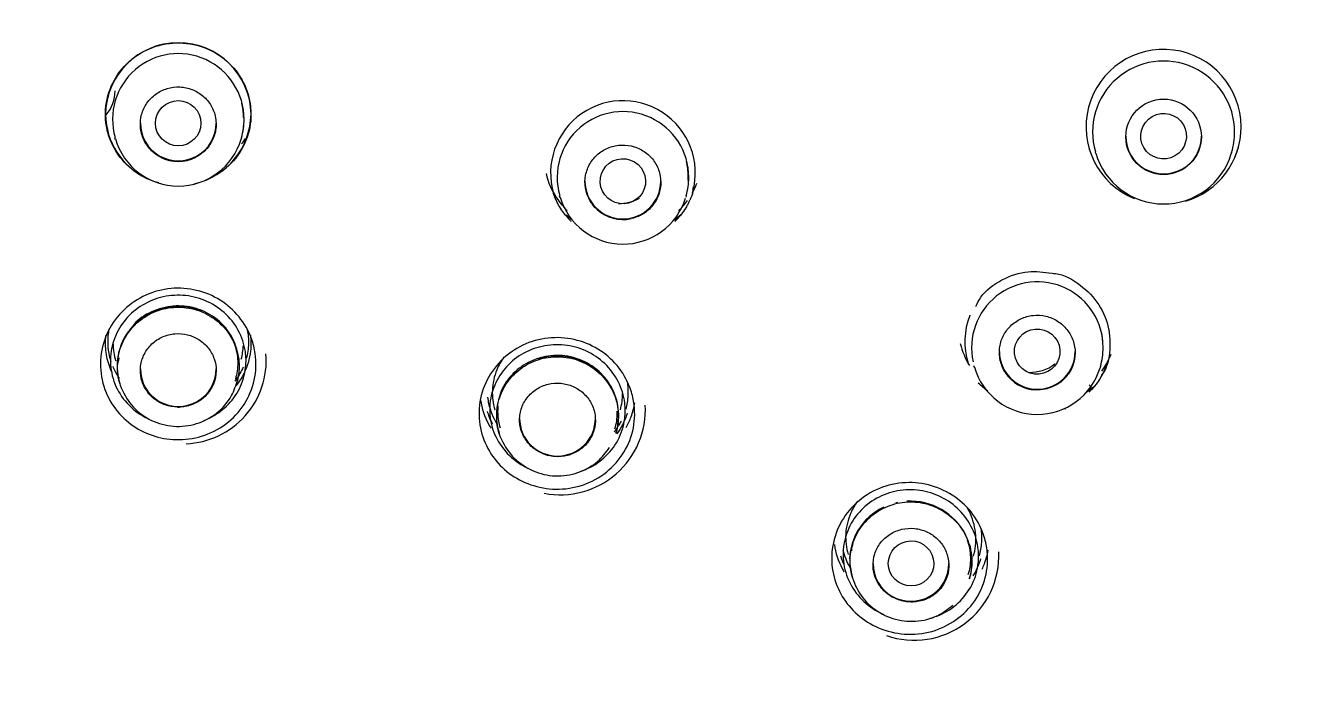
# Model space of a CAD drawing. Header units: millimetres. Extents: x -60 to 7633, y -2614 to 2146.
# Drawn here: x 5506.08 to 5531.48, y 1677.54 to 1690.82 of the extents above; entities that cross this region are included whole.
import ezdxf

# ---------------------------------------------------------------- set-up
doc = ezdxf.new("R2010")
doc.units = ezdxf.units.MM
doc.layers.get('0').update_dxf_attribs({"color": 250})

msp = doc.modelspace()

# ---------------------------------------------------------------- linework, layer by layer
at = {"linetype": 'Continuous'}
for p, q in [((5507.657, 1689.061), (5507.657, 1689.058)), ((5510.538, 1689.065), (5510.538, 1689.069)), ((5507.838, 1688.604), (5507.849, 1688.569)), ((5510.346, 1688.568), (5510.357, 1688.603)), ((5527.244, 1688.317), (5527.252, 1688.291)), ((5529.941, 1688.283), (5529.949, 1688.31)), ((5519.288, 1687.629), (5519.273, 1687.579)), ((5516.639, 1687.455), (5516.65, 1687.42)), ((5519.149, 1687.425), (5519.157, 1687.451)), ((5524.765, 1685.089), (5524.763, 1685.084)), ((5516.045, 1684.156), (5516.003, 1684.126)), ((5524.838, 1684.091), (5524.849, 1684.056)), ((5527.348, 1684.046), (5527.355, 1684.07)), ((5507.935, 1683.758), (5507.941, 1683.735)), ((5510.253, 1683.734), (5510.26, 1683.757)), ((5509.082, 1683.268), (5509.113, 1683.268)), ((5526.652, 1683.235), (5526.656, 1683.237)), ((5515.441, 1682.782), (5515.451, 1682.748)), ((5517.761, 1682.75), (5517.766, 1682.769)), ((5517.789, 1682.857), (5517.789, 1682.871)), ((5516.394, 1682.317), (5516.425, 1682.309)), ((5523.334, 1681.378), (5523.291, 1681.366)), ((5522.434, 1679.918), (5522.444, 1679.882)), ((5524.754, 1679.865), (5524.759, 1679.881)), ((5523.209, 1679.52), (5523.236, 1679.504))]:
    msp.add_line(p, q, dxfattribs=at)
msp.add_circle((5528.598, 1688.619), 0.747, dxfattribs=at)
for centre, radius, start, end in [((5509.098, 1656.352), 60.161, 0.4064, 179.5936), ((5509.098, 1689.042), 1.441, 1.0821, 179.2358), ((5509.099, 1688.967), 1.301, 0, 196.1407), ((5528.598, 1688.816), 1.534, 0, 247.7633), ((5528.598, 1688.713), 1.406, 0, 196.2775), ((5507.112, 1689.533), 0.736, 319.625, 359.9073), ((5509.099, 1688.99), 1.29, 0.6442, 13.3213), ((5517.899, 1687.902), 1.432, 344.7427, 201.3201), ((5517.899, 1687.817), 1.302, 0, 196.1498), ((5509.097, 1689.093), 1.441, 181.3982, 244.0535), ((5509.097, 1689.093), 1.441, 282.7376, 358.8699), ((5509.099, 1688.967), 1.301, 343.7814, 0), ((5509.099, 1688.942), 1.297, 352.0819, 357.5109), ((5528.598, 1688.816), 1.534, 286.4418, 0), ((5528.598, 1688.713), 1.406, 343.3272, 0), ((5509.099, 1688.942), 1.297, 196.3251, 343.606), ((5528.598, 1688.85), 1.545, 196.6004, 201.732), ((5528.598, 1688.85), 1.545, 336.2318, 343.3661), ((5509.098, 1688.895), 0.763, 242.8478, 297.1306), ((5517.899, 1687.84), 1.291, 0, 13.0184), ((5528.598, 1688.689), 1.399, 196.3169, 343.2775), ((5517.899, 1687.84), 1.291, 356.085, 0), ((5517.899, 1687.817), 1.302, 343.7113, 0), ((5517.899, 1687.792), 1.297, 196.3415, 342.6154), ((5517.821, 1688.127), 0.829, 269.2944, 299.0238), ((5517.9, 1687.743), 0.761, 227.918, 282.2741), ((5526.1, 1684.446), 1.302, 0, 192.4493), ((5509.098, 1684.03), 1.231, 123.2086, 134.2232), ((5509.098, 1684.022), 1.238, 67.6403, 122.9838), ((5509.122, 1684.061), 1.19, 22.8559, 56.6057), ((5526.1, 1684.56), 1.436, 158.592, 197.0594), ((5509.059, 1684.071), 1.174, 134.2562, 145.6434), ((5509.041, 1684.08), 1.154, 145.5009, 179.8167), ((5509.144, 1684.076), 1.165, 11.3211, 22.6359), ((5509.19, 1684.19), 1.649, 272.2767, 4.5855), ((5509.139, 1684.079), 1.169, 359.9412, 11.0871), ((5516.598, 1683.044), 1.235, 41.7138, 108.1344), ((5526.1, 1684.446), 1.302, 343.3384, 0), ((5509.018, 1684.082), 1.131, 179.9488, 191.4608), ((5509.218, 1684.078), 1.091, 348.0123, 359.996), ((5526.099, 1684.42), 1.297, 196.0432, 343.2872), ((5525.95, 1684.785), 0.829, 268.6771, 306.921), ((5509.047, 1684.092), 1.162, 191.6202, 196.7114), ((5509.132, 1684.097), 1.178, 343.2302, 347.9923), ((5516.56, 1683.097), 1.17, 130.2773, 164.2764), ((5516.64, 1683.088), 1.174, 7.432, 41.5192), ((5526.1, 1684.367), 0.758, 212.8941, 267.4548), ((5527.793, 1684.032), 0.739, 205.8447, 210.8888), ((5516.501, 1683.114), 1.109, 164.293, 176.0435), ((5516.657, 1683.218), 1.685, 259.1822, 3.1173), ((5516.551, 1683.111), 1.158, 176.0679, 187.3223), ((5516.658, 1683.094), 1.156, 355.8407, 7.2205), ((5516.484, 1683.101), 1.091, 187.2749, 196.9936), ((5523.566, 1680.212), 1.189, 115.1838, 148.8134), ((5523.589, 1680.177), 1.229, 26.6655, 93.3378), ((5523.508, 1680.248), 1.12, 148.8403, 160.5078), ((5523.549, 1680.234), 1.164, 160.5324, 171.7476), ((5523.475, 1680.244), 1.089, 171.7017, 183.6357), ((5523.665, 1680.324), 1.672, 250.6721, 2.7339), ((5523.556, 1680.249), 1.171, 183.6353, 188.3442), ((5523.556, 1680.249), 1.171, 189.9853, 194.8473), ((5523.508, 1680.238), 1.121, 194.9153, 196.5417), ((5523.654, 1680.215), 1.155, 343.1508, 351.7787)]:
    msp.add_arc(centre, radius, start, end, dxfattribs=at)
for centre, major_axis, start_param, end_param in [((5509.098, 1655.606), (51.65, 0), 0, 3.141593), ((5509.098, 1655.697), (51.15, 0), 0, 3.141593), ((5509.098, 1688.889), (-0.75, 0), 0, 3.141593), ((5528.598, 1688.631), (-0.75, 0), 0, 3.141593), ((5517.897, 1687.739), (0.75, 0), 3.141593, 6.283185), ((5526.098, 1684.367), (0.75, 0), 3.141593, 6.283185), ((5509.098, 1684.025), (-0.75, 0), 0, 3.141593), ((5516.603, 1683.044), (0.75, 0), 3.141593, 6.283185), ((5523.598, 1680.169), (-0.75, 0), 0, 3.141593)]:
    msp.add_ellipse(centre, major_axis=major_axis, ratio=0.992546, start_param=start_param, end_param=end_param, dxfattribs=at)
for centre, major_axis, ratio in [((5509.098, 1655.559), (51.15, 0), 0.992546), ((5509.098, 1655.41), (47.938, 0), 0.992546), ((5509.098, 1655.388), (47.807, 0), 0.992546), ((5509.098, 1688.888), (0.45, 0), 0.993893), ((5528.598, 1688.632), (-0.391, -0.227), 0.992529), ((5517.897, 1687.739), (-0.449, -0.024), 0.993676), ((5526.097, 1684.367), (-0.449, -0.038), 0.993119), ((5523.6, 1680.173), (0.45, 0.004), 0.992625)]:
    msp.add_ellipse(centre, major_axis=major_axis, ratio=ratio, dxfattribs=at)
for points, knots in [([(5508.711, 1687.707), (5508.645, 1687.725), (5508.411, 1687.806), (5508.051, 1688.047), (5507.742, 1688.494), (5507.622, 1689.027), (5507.714, 1689.569), (5508.005, 1690.038), (5508.451, 1690.367), (5508.988, 1690.509), (5509.54, 1690.447), (5510.028, 1690.187), (5510.379, 1689.781), (5510.506, 1689.41), (5510.528, 1689.228), (5510.531, 1689.201)], [0.3089026, 0.3089026, 0.3089026, 0.3089026, 0.3314969, 0.3909139, 0.4510443, 0.5120321, 0.5729238, 0.6335587, 0.6938603, 0.753946, 0.8139774, 0.8739452, 0.9339362, 0.9915301, 1, 1, 1, 1]), ([(5508.749, 1688.216), (5508.675, 1688.254), (5508.606, 1688.306), (5508.549, 1688.366), (5508.492, 1688.426), (5508.445, 1688.497), (5508.411, 1688.572), (5508.377, 1688.648), (5508.356, 1688.73), (5508.35, 1688.813), (5508.343, 1688.895), (5508.351, 1688.98), (5508.373, 1689.06), (5508.395, 1689.14), (5508.431, 1689.218), (5508.479, 1689.286), (5508.526, 1689.354), (5508.587, 1689.415), (5508.655, 1689.464), (5508.722, 1689.513), (5508.8, 1689.551), (5508.88, 1689.575), (5508.96, 1689.599), (5509.046, 1689.61), (5509.13, 1689.606), (5509.213, 1689.603), (5509.298, 1689.585), (5509.375, 1689.554), (5509.453, 1689.524), (5509.527, 1689.48), (5509.59, 1689.426), (5509.653, 1689.371), (5509.708, 1689.306), (5509.749, 1689.234), (5509.791, 1689.162), (5509.82, 1689.082), (5509.835, 1689.001), (5509.85, 1688.92), (5509.851, 1688.835), (5509.838, 1688.753), (5509.825, 1688.672), (5509.797, 1688.591), (5509.757, 1688.518), (5509.718, 1688.446), (5509.664, 1688.379), (5509.602, 1688.323), (5509.555, 1688.281), (5509.502, 1688.245), (5509.445, 1688.216)], [0, 0, 0, 0, 0.063439, 0.063439, 0.063439, 0.126866, 0.126866, 0.126866, 0.19049, 0.19049, 0.19049, 0.2542, 0.2542, 0.2542, 0.317862, 0.317862, 0.317862, 0.381399, 0.381399, 0.381399, 0.444801, 0.444801, 0.444801, 0.508096, 0.508096, 0.508096, 0.571336, 0.571336, 0.571336, 0.634582, 0.634582, 0.634582, 0.697889, 0.697889, 0.697889, 0.761311, 0.761311, 0.761311, 0.82487, 0.82487, 0.82487, 0.888545, 0.888545, 0.888545, 0.952253, 0.952253, 0.952253, 1, 1, 1, 1]), ([(5510.531, 1689.201), (5510.536, 1689.102), (5510.544, 1688.853), (5510.411, 1688.405), (5510.137, 1688.062), (5509.927, 1687.909), (5509.861, 1687.869)], [0, 0, 0, 0, 0.0305456, 0.090472, 0.1515013, 0.1771216, 0.1771216, 0.1771216, 0.1771216]), ([(5507.778, 1688.508), (5507.777, 1688.509), (5507.777, 1688.511), (5507.773, 1688.519), (5507.77, 1688.525), (5507.764, 1688.538), (5507.762, 1688.544), (5507.755, 1688.559), (5507.751, 1688.569), (5507.745, 1688.586), (5507.741, 1688.594), (5507.732, 1688.619), (5507.726, 1688.635), (5507.71, 1688.684), (5507.701, 1688.714), (5507.692, 1688.749), (5507.69, 1688.754), (5507.689, 1688.76)], [0.4330875, 0.4330875, 0.4330875, 0.4330875, 0.43359375, 0.43359375, 0.43554688, 0.43554688, 0.4375, 0.4375, 0.43945312, 0.43945312, 0.44140625, 0.44140625, 0.4453125, 0.4453125, 0.453125, 0.453125, 0.4545666, 0.4545666, 0.4545666, 0.4545666]), ([(5510.506, 1688.759), (5510.505, 1688.755), (5510.504, 1688.75), (5510.495, 1688.716), (5510.486, 1688.685), (5510.47, 1688.638), (5510.464, 1688.621), (5510.455, 1688.597), (5510.451, 1688.588), (5510.445, 1688.571), (5510.441, 1688.562), (5510.434, 1688.547), (5510.432, 1688.541), (5510.426, 1688.528), (5510.423, 1688.522), (5510.414, 1688.502), (5510.409, 1688.49), (5510.402, 1688.477), (5510.402, 1688.477), (5510.402, 1688.476)], [0.04563101, 0.04563101, 0.04563101, 0.04563101, 0.046875, 0.046875, 0.0546875, 0.0546875, 0.05859375, 0.05859375, 0.06054688, 0.06054688, 0.0625, 0.0625, 0.06445312, 0.06445312, 0.06640625, 0.06640625, 0.0703125, 0.0703125, 0.07047317, 0.07047317, 0.07047317, 0.07047317]), ([(5517.389, 1687.178), (5517.327, 1687.234), (5517.275, 1687.301), (5517.235, 1687.374), (5517.196, 1687.447), (5517.169, 1687.527), (5517.156, 1687.609), (5517.143, 1687.691), (5517.145, 1687.776), (5517.16, 1687.857), (5517.176, 1687.938), (5517.206, 1688.018), (5517.248, 1688.09), (5517.29, 1688.161), (5517.346, 1688.227), (5517.41, 1688.281), (5517.473, 1688.334), (5517.548, 1688.378), (5517.626, 1688.408), (5517.704, 1688.438), (5517.789, 1688.454), (5517.873, 1688.457), (5517.957, 1688.46), (5518.042, 1688.448), (5518.122, 1688.423), (5518.202, 1688.398), (5518.279, 1688.359), (5518.346, 1688.31), (5518.413, 1688.26), (5518.473, 1688.199), (5518.519, 1688.13), (5518.566, 1688.061), (5518.602, 1687.984), (5518.623, 1687.904), (5518.644, 1687.824), (5518.652, 1687.74), (5518.645, 1687.657), (5518.638, 1687.575), (5518.617, 1687.493), (5518.583, 1687.417), (5518.548, 1687.342), (5518.5, 1687.271), (5518.443, 1687.211), (5518.385, 1687.151), (5518.316, 1687.1), (5518.241, 1687.062), (5518.184, 1687.034), (5518.123, 1687.013), (5518.061, 1686.999)], [0, 0, 0, 0, 0.063439, 0.063439, 0.063439, 0.126866, 0.126866, 0.126866, 0.19049, 0.19049, 0.19049, 0.2542, 0.2542, 0.2542, 0.317862, 0.317862, 0.317862, 0.381399, 0.381399, 0.381399, 0.444801, 0.444801, 0.444801, 0.508096, 0.508096, 0.508096, 0.571336, 0.571336, 0.571336, 0.634582, 0.634582, 0.634582, 0.697889, 0.697889, 0.697889, 0.761311, 0.761311, 0.761311, 0.82487, 0.82487, 0.82487, 0.888545, 0.888545, 0.888545, 0.952253, 0.952253, 0.952253, 1, 1, 1, 1]), ([(5516.376, 1687.89), (5516.417, 1687.722), (5516.489, 1687.559), (5516.584, 1687.414), (5516.645, 1687.323), (5516.715, 1687.238), (5516.794, 1687.16)], [0.05414424, 0.05414424, 0.05414424, 0.05414424, 0.10828851, 0.10828851, 0.10828851, 0.142268, 0.142268, 0.142268, 0.142268]), ([(5516.875, 1686.943), (5516.874, 1686.944), (5516.874, 1686.944), (5516.865, 1686.953), (5516.858, 1686.96), (5516.844, 1686.975), (5516.836, 1686.982), (5516.814, 1687.006), (5516.8, 1687.022), (5516.757, 1687.073), (5516.729, 1687.109), (5516.675, 1687.185), (5516.649, 1687.226), (5516.613, 1687.291), (5516.602, 1687.313), (5516.585, 1687.347), (5516.579, 1687.359), (5516.571, 1687.377), (5516.569, 1687.382), (5516.565, 1687.391), (5516.564, 1687.394), (5516.561, 1687.4), (5516.559, 1687.404), (5516.557, 1687.408), (5516.557, 1687.409), (5516.556, 1687.412), (5516.555, 1687.414), (5516.553, 1687.419), (5516.552, 1687.422), (5516.548, 1687.432), (5516.545, 1687.439), (5516.536, 1687.461), (5516.53, 1687.477), (5516.523, 1687.497), (5516.522, 1687.5), (5516.522, 1687.503)], [0.37473988, 0.37473988, 0.37473988, 0.37473988, 0.375, 0.375, 0.37890625, 0.37890625, 0.3828125, 0.3828125, 0.390625, 0.390625, 0.40625, 0.40625, 0.421875, 0.421875, 0.4296875, 0.4296875, 0.43359375, 0.43359375, 0.43554688, 0.43554688, 0.43652344, 0.43652344, 0.4375, 0.4375, 0.43847656, 0.43847656, 0.43945312, 0.43945312, 0.44140625, 0.44140625, 0.4453125, 0.4453125, 0.453125, 0.453125, 0.45439687, 0.45439687, 0.45439687, 0.45439687]), ([(5519.294, 1687.56), (5519.292, 1687.555), (5519.291, 1687.55), (5519.282, 1687.521), (5519.274, 1687.497), (5519.261, 1687.461), (5519.257, 1687.448), (5519.25, 1687.43), (5519.247, 1687.424), (5519.244, 1687.415), (5519.242, 1687.412), (5519.24, 1687.406), (5519.238, 1687.402), (5519.236, 1687.397), (5519.236, 1687.396), (5519.235, 1687.393), (5519.234, 1687.392), (5519.232, 1687.386), (5519.23, 1687.383), (5519.225, 1687.372), (5519.222, 1687.364), (5519.21, 1687.339), (5519.201, 1687.32), (5519.18, 1687.279), (5519.167, 1687.257), (5519.146, 1687.22), (5519.138, 1687.208), (5519.122, 1687.182), (5519.113, 1687.168), (5519.095, 1687.142), (5519.087, 1687.131), (5519.071, 1687.108), (5519.062, 1687.097), (5519.038, 1687.065), (5519.022, 1687.046), (5518.991, 1687.011), (5518.977, 1686.994), (5518.956, 1686.972), (5518.949, 1686.966), (5518.94, 1686.956), (5518.937, 1686.952), (5518.932, 1686.948), (5518.93, 1686.946), (5518.927, 1686.943), (5518.926, 1686.942), (5518.924, 1686.94)], [0.04527517, 0.04527517, 0.04527517, 0.04527517, 0.046875, 0.046875, 0.0546875, 0.0546875, 0.05859375, 0.05859375, 0.06054688, 0.06054688, 0.06152344, 0.06152344, 0.0625, 0.0625, 0.06347656, 0.06347656, 0.06445312, 0.06445312, 0.06640625, 0.06640625, 0.0703125, 0.0703125, 0.078125, 0.078125, 0.0859375, 0.0859375, 0.08984375, 0.08984375, 0.09375, 0.09375, 0.09765625, 0.09765625, 0.1015625, 0.1015625, 0.109375, 0.109375, 0.1171875, 0.1171875, 0.12109375, 0.12109375, 0.12304688, 0.12304688, 0.12402344, 0.12402344, 0.125, 0.125, 0.125, 0.125]), ([(5524.882, 1685.262), (5524.914, 1685.33), (5525.019, 1685.54), (5525.387, 1685.811), (5525.898, 1685.985), (5526.22, 1685.944), (5526.393, 1685.917)], [0, 0, 0, 0, 0.118421, 0.426325, 0.732583, 1, 1, 1, 1]), ([(5526.393, 1685.917), (5526.417, 1685.916), (5526.609, 1685.906), (5526.972, 1685.696), (5527.339, 1685.322), (5527.487, 1684.952), (5527.518, 1684.771), (5527.522, 1684.744)], [0, 0, 0, 0, 0.038206, 0.34889, 0.65939, 0.955984, 1, 1, 1, 1]), ([(5510.621, 1684.327), (5510.647, 1684.154), (5510.64, 1683.974), (5510.602, 1683.804), (5510.565, 1683.634), (5510.496, 1683.469), (5510.401, 1683.322), (5510.306, 1683.174), (5510.18, 1683.04), (5510.036, 1682.932), (5509.895, 1682.827), (5509.731, 1682.744), (5509.559, 1682.692), (5509.398, 1682.643), (5509.225, 1682.619), (5509.054, 1682.624), (5508.893, 1682.628), (5508.73, 1682.658), (5508.58, 1682.71), (5508.428, 1682.762), (5508.285, 1682.838), (5508.16, 1682.932), (5508.029, 1683.029), (5507.913, 1683.149), (5507.822, 1683.28), (5507.724, 1683.42), (5507.651, 1683.578), (5507.608, 1683.741), (5507.563, 1683.91), (5507.548, 1684.09), (5507.566, 1684.265), (5507.584, 1684.439), (5507.634, 1684.614), (5507.713, 1684.774), (5507.79, 1684.929), (5507.898, 1685.075), (5508.026, 1685.197), (5508.151, 1685.316), (5508.299, 1685.415), (5508.459, 1685.486), (5508.614, 1685.556), (5508.785, 1685.6), (5508.956, 1685.616), (5509.124, 1685.631), (5509.298, 1685.619), (5509.462, 1685.579), (5509.626, 1685.54), (5509.785, 1685.474), (5509.926, 1685.385), (5510.068, 1685.296), (5510.196, 1685.183), (5510.301, 1685.055), (5510.407, 1684.925), (5510.491, 1684.776), (5510.547, 1684.622), (5510.582, 1684.526), (5510.607, 1684.427), (5510.621, 1684.327)], [0, 0, 0, 0, 0.056894, 0.056894, 0.056894, 0.113753, 0.113753, 0.113753, 0.170987, 0.170987, 0.170987, 0.226623, 0.226623, 0.226623, 0.278614, 0.278614, 0.278614, 0.327888, 0.327888, 0.327888, 0.377261, 0.377261, 0.377261, 0.42908, 0.42908, 0.42908, 0.484295, 0.484295, 0.484295, 0.541417, 0.541417, 0.541417, 0.598319, 0.598319, 0.598319, 0.653693, 0.653693, 0.653693, 0.707467, 0.707467, 0.707467, 0.759913, 0.759913, 0.759913, 0.811556, 0.811556, 0.811556, 0.863052, 0.863052, 0.863052, 0.914943, 0.914943, 0.914943, 0.967677, 0.967677, 0.967677, 1, 1, 1, 1]), ([(5510.426, 1684.369), (5510.404, 1684.513), (5510.357, 1684.656), (5510.286, 1684.786), (5510.215, 1684.917), (5510.119, 1685.038), (5510.006, 1685.139), (5509.895, 1685.238), (5509.764, 1685.32), (5509.624, 1685.378), (5509.487, 1685.435), (5509.338, 1685.47), (5509.189, 1685.48), (5509.041, 1685.489), (5508.89, 1685.475), (5508.748, 1685.438), (5508.606, 1685.4), (5508.468, 1685.339), (5508.346, 1685.26), (5508.224, 1685.18), (5508.115, 1685.079), (5508.027, 1684.966), (5507.938, 1684.852), (5507.868, 1684.722), (5507.822, 1684.588), (5507.776, 1684.45), (5507.753, 1684.304), (5507.756, 1684.161), (5507.759, 1684.014), (5507.789, 1683.867), (5507.843, 1683.73), (5507.899, 1683.591), (5507.981, 1683.46), (5508.084, 1683.347), (5508.186, 1683.234), (5508.312, 1683.137), (5508.452, 1683.065), (5508.472, 1683.054), (5508.493, 1683.043), (5508.515, 1683.034)], [0, 0, 0, 0, 0.054558, 0.054558, 0.054558, 0.1091976, 0.1091976, 0.1091976, 0.162701, 0.162701, 0.162701, 0.2150833, 0.2150833, 0.2150833, 0.26685, 0.26685, 0.26685, 0.3185995, 0.3185995, 0.3185995, 0.3705934, 0.3705934, 0.3705934, 0.4233811, 0.4233811, 0.4233811, 0.4774966, 0.4774966, 0.4774966, 0.533165, 0.533165, 0.533165, 0.5901538, 0.5901538, 0.5901538, 0.6469525, 0.6469525, 0.6469525, 0.6553866, 0.6553866, 0.6553866, 0.6553866]), ([(5510.226, 1684.518), (5510.202, 1684.578), (5510.103, 1684.776), (5509.849, 1685.052), (5509.439, 1685.25), (5508.992, 1685.294), (5508.572, 1685.178), (5508.274, 1684.992), (5508.183, 1684.849), (5508.16, 1684.813)], [0.3129174, 0.3129174, 0.3129174, 0.3129174, 0.3655494, 0.4960211, 0.6136045, 0.7313282, 0.8522524, 0.9677322, 1, 1, 1, 1]), ([(5507.941, 1683.736), (5507.931, 1683.768), (5507.923, 1683.8), (5507.917, 1683.833), (5507.89, 1683.963), (5507.885, 1684.099), (5507.904, 1684.23), (5507.923, 1684.362), (5507.966, 1684.492), (5508.028, 1684.61), (5508.091, 1684.728), (5508.175, 1684.837), (5508.274, 1684.928), (5508.373, 1685.018), (5508.489, 1685.093), (5508.612, 1685.146), (5508.736, 1685.2), (5508.87, 1685.233), (5509.005, 1685.243), (5509.139, 1685.253), (5509.276, 1685.241), (5509.406, 1685.207), (5509.536, 1685.173), (5509.661, 1685.117), (5509.772, 1685.044), (5509.884, 1684.97), (5509.983, 1684.877), (5510.064, 1684.771), (5510.144, 1684.666), (5510.207, 1684.545), (5510.247, 1684.42), (5510.272, 1684.341), (5510.289, 1684.259), (5510.297, 1684.176)], [0.469825, 0.469825, 0.469825, 0.469825, 0.4833776, 0.4833776, 0.4833776, 0.5375285, 0.5375285, 0.5375285, 0.5916541, 0.5916541, 0.5916541, 0.645752, 0.645752, 0.645752, 0.6994456, 0.6994456, 0.6994456, 0.7530036, 0.7530036, 0.7530036, 0.8063644, 0.8063644, 0.8063644, 0.8595778, 0.8595778, 0.8595778, 0.913033, 0.913033, 0.913033, 0.966481, 0.966481, 0.966481, 1, 1, 1, 1]), ([(5525.464, 1683.956), (5525.419, 1684.026), (5525.386, 1684.104), (5525.367, 1684.185), (5525.348, 1684.265), (5525.343, 1684.35), (5525.352, 1684.432), (5525.361, 1684.514), (5525.385, 1684.596), (5525.421, 1684.67), (5525.458, 1684.745), (5525.508, 1684.814), (5525.568, 1684.873), (5525.627, 1684.931), (5525.698, 1684.98), (5525.774, 1685.015), (5525.85, 1685.051), (5525.933, 1685.074), (5526.016, 1685.083), (5526.1, 1685.091), (5526.186, 1685.086), (5526.268, 1685.067), (5526.35, 1685.048), (5526.429, 1685.014), (5526.5, 1684.97), (5526.571, 1684.925), (5526.635, 1684.868), (5526.686, 1684.803), (5526.738, 1684.738), (5526.78, 1684.663), (5526.807, 1684.585), (5526.834, 1684.506), (5526.848, 1684.423), (5526.848, 1684.34), (5526.847, 1684.257), (5526.832, 1684.174), (5526.804, 1684.096), (5526.776, 1684.018), (5526.733, 1683.944), (5526.68, 1683.88), (5526.628, 1683.816), (5526.563, 1683.76), (5526.491, 1683.717), (5526.419, 1683.674), (5526.339, 1683.643), (5526.257, 1683.626), (5526.194, 1683.613), (5526.13, 1683.607), (5526.067, 1683.61)], [0, 0, 0, 0, 0.063439, 0.063439, 0.063439, 0.126866, 0.126866, 0.126866, 0.19049, 0.19049, 0.19049, 0.2542, 0.2542, 0.2542, 0.317862, 0.317862, 0.317862, 0.381399, 0.381399, 0.381399, 0.444801, 0.444801, 0.444801, 0.508096, 0.508096, 0.508096, 0.571336, 0.571336, 0.571336, 0.634582, 0.634582, 0.634582, 0.697889, 0.697889, 0.697889, 0.761311, 0.761311, 0.761311, 0.82487, 0.82487, 0.82487, 0.888545, 0.888545, 0.888545, 0.952253, 0.952253, 0.952253, 1, 1, 1, 1]), ([(5507.77, 1684.17), (5507.758, 1684.207), (5507.748, 1684.244), (5507.739, 1684.282), (5507.705, 1684.432), (5507.699, 1684.59), (5507.721, 1684.744), (5507.724, 1684.769), (5507.729, 1684.794), (5507.734, 1684.82)], [0.41319461, 0.41319461, 0.41319461, 0.41319461, 0.42750105, 0.42750105, 0.42750105, 0.48414687, 0.48414687, 0.48414687, 0.49347762, 0.49347762, 0.49347762, 0.49347762]), ([(5510.465, 1684.8), (5510.482, 1684.708), (5510.49, 1684.615), (5510.487, 1684.522), (5510.484, 1684.424), (5510.469, 1684.326), (5510.443, 1684.232)], [0.93035603, 0.93035603, 0.93035603, 0.93035603, 0.96425235, 0.96425235, 0.96425235, 1, 1, 1, 1]), ([(5509.082, 1683.268), (5509, 1683.27), (5508.917, 1683.285), (5508.841, 1683.312), (5508.764, 1683.339), (5508.691, 1683.378), (5508.628, 1683.427), (5508.563, 1683.477), (5508.507, 1683.538), (5508.463, 1683.606), (5508.418, 1683.675), (5508.385, 1683.752), (5508.366, 1683.832), (5508.347, 1683.913), (5508.343, 1683.998), (5508.353, 1684.08), (5508.363, 1684.163), (5508.388, 1684.245), (5508.427, 1684.319), (5508.465, 1684.393), (5508.516, 1684.462), (5508.578, 1684.519), (5508.639, 1684.576), (5508.711, 1684.624), (5508.788, 1684.658), (5508.864, 1684.692), (5508.947, 1684.713), (5509.031, 1684.72), (5509.114, 1684.728), (5509.199, 1684.721), (5509.28, 1684.701), (5509.36, 1684.682), (5509.439, 1684.648), (5509.508, 1684.604), (5509.578, 1684.56), (5509.64, 1684.503), (5509.691, 1684.439), (5509.742, 1684.375), (5509.782, 1684.301), (5509.809, 1684.225), (5509.835, 1684.147), (5509.849, 1684.064), (5509.847, 1683.983), (5509.846, 1683.901), (5509.83, 1683.818), (5509.801, 1683.741), (5509.771, 1683.663), (5509.727, 1683.59), (5509.672, 1683.527), (5509.618, 1683.463), (5509.55, 1683.409), (5509.476, 1683.367), (5509.403, 1683.326), (5509.321, 1683.296), (5509.238, 1683.281), (5509.197, 1683.273), (5509.155, 1683.269), (5509.113, 1683.268)], [0, 0, 0, 0, 0.052316, 0.052316, 0.052316, 0.10457, 0.10457, 0.10457, 0.157996, 0.157996, 0.157996, 0.212776, 0.212776, 0.212776, 0.268194, 0.268194, 0.268194, 0.323514, 0.323514, 0.323514, 0.378292, 0.378292, 0.378292, 0.432407, 0.432407, 0.432407, 0.485943, 0.485943, 0.485943, 0.539124, 0.539124, 0.539124, 0.592211, 0.592211, 0.592211, 0.645494, 0.645494, 0.645494, 0.699209, 0.699209, 0.699209, 0.753548, 0.753548, 0.753548, 0.808509, 0.808509, 0.808509, 0.86392, 0.86392, 0.86392, 0.919237, 0.919237, 0.919237, 0.973631, 0.973631, 0.973631, 1, 1, 1, 1]), ([(5510.525, 1684.692), (5510.539, 1684.587), (5510.54, 1684.482), (5510.528, 1684.378), (5510.511, 1684.222), (5510.464, 1684.067), (5510.393, 1683.927), (5510.352, 1683.846), (5510.302, 1683.768), (5510.244, 1683.696)], [0.4971452, 0.4971452, 0.4971452, 0.4971452, 0.5340908, 0.5340908, 0.5340908, 0.5902642, 0.5902642, 0.5902642, 0.6226645, 0.6226645, 0.6226645, 0.6226645]), ([(5518.12, 1683.314), (5518.141, 1683.14), (5518.131, 1682.962), (5518.091, 1682.795), (5518.05, 1682.627), (5517.98, 1682.466), (5517.884, 1682.322), (5517.787, 1682.176), (5517.662, 1682.046), (5517.518, 1681.941), (5517.374, 1681.836), (5517.207, 1681.755), (5517.032, 1681.704), (5516.863, 1681.656), (5516.682, 1681.636), (5516.504, 1681.646), (5516.337, 1681.656), (5516.169, 1681.693), (5516.014, 1681.754), (5515.865, 1681.812), (5515.725, 1681.894), (5515.603, 1681.993), (5515.479, 1682.094), (5515.372, 1682.214), (5515.287, 1682.344), (5515.197, 1682.483), (5515.131, 1682.636), (5515.093, 1682.794), (5515.052, 1682.96), (5515.041, 1683.135), (5515.06, 1683.305), (5515.079, 1683.479), (5515.132, 1683.653), (5515.212, 1683.811), (5515.292, 1683.967), (5515.403, 1684.113), (5515.535, 1684.234), (5515.663, 1684.352), (5515.815, 1684.451), (5515.979, 1684.52), (5516.138, 1684.587), (5516.311, 1684.628), (5516.485, 1684.64), (5516.655, 1684.651), (5516.83, 1684.634), (5516.995, 1684.59), (5517.158, 1684.546), (5517.316, 1684.475), (5517.455, 1684.382), (5517.595, 1684.29), (5517.72, 1684.173), (5517.821, 1684.041), (5517.923, 1683.909), (5518.002, 1683.759), (5518.055, 1683.603), (5518.086, 1683.509), (5518.108, 1683.411), (5518.12, 1683.314)], [0, 0, 0, 0, 0.055998, 0.055998, 0.055998, 0.111923, 0.111923, 0.111923, 0.168937, 0.168937, 0.168937, 0.226016, 0.226016, 0.226016, 0.280677, 0.280677, 0.280677, 0.331738, 0.331738, 0.331738, 0.380694, 0.380694, 0.380694, 0.430543, 0.430543, 0.430543, 0.483411, 0.483411, 0.483411, 0.539351, 0.539351, 0.539351, 0.596589, 0.596589, 0.596589, 0.653112, 0.653112, 0.653112, 0.708074, 0.708074, 0.708074, 0.761385, 0.761385, 0.761385, 0.81357, 0.81357, 0.81357, 0.865083, 0.865083, 0.865083, 0.916651, 0.916651, 0.916651, 0.968763, 0.968763, 0.968763, 1, 1, 1, 1]), ([(5527.522, 1684.744), (5527.532, 1684.645), (5527.549, 1684.402), (5527.499, 1684.073), (5527.384, 1683.918), (5527.364, 1683.892)], [0, 0, 0, 0, 0.30526, 0.901094, 1, 1, 1, 1]), ([(5507.787, 1683.958), (5507.776, 1683.981), (5507.766, 1684.003), (5507.757, 1684.026), (5507.715, 1684.129), (5507.685, 1684.238), (5507.671, 1684.349)], [0.95171664, 0.95171664, 0.95171664, 0.95171664, 0.96044697, 0.96044697, 0.96044697, 1, 1, 1, 1]), ([(5509.598, 1682.999), (5509.637, 1683.014), (5509.676, 1683.031), (5509.714, 1683.05), (5509.84, 1683.111), (5509.955, 1683.192), (5510.053, 1683.287), (5510.157, 1683.387), (5510.243, 1683.504), (5510.307, 1683.63), (5510.373, 1683.763), (5510.416, 1683.909), (5510.432, 1684.057), (5510.443, 1684.16), (5510.441, 1684.266), (5510.426, 1684.369)], [0.7856511, 0.7856511, 0.7856511, 0.7856511, 0.8007507, 0.8007507, 0.8007507, 0.8510197, 0.8510197, 0.8510197, 0.9044634, 0.9044634, 0.9044634, 0.9608178, 0.9608178, 0.9608178, 1, 1, 1, 1]), ([(5517.934, 1683.354), (5517.916, 1683.497), (5517.872, 1683.64), (5517.805, 1683.772), (5517.738, 1683.903), (5517.647, 1684.026), (5517.538, 1684.129), (5517.43, 1684.231), (5517.303, 1684.316), (5517.167, 1684.379), (5517.033, 1684.44), (5516.886, 1684.48), (5516.739, 1684.495), (5516.592, 1684.511), (5516.441, 1684.502), (5516.298, 1684.471), (5516.155, 1684.439), (5516.015, 1684.384), (5515.891, 1684.309), (5515.766, 1684.234), (5515.652, 1684.138), (5515.56, 1684.028), (5515.466, 1683.917), (5515.391, 1683.789), (5515.341, 1683.656), (5515.289, 1683.519), (5515.262, 1683.372), (5515.261, 1683.227), (5515.26, 1683.078), (5515.286, 1682.928), (5515.338, 1682.788), (5515.39, 1682.646), (5515.471, 1682.511), (5515.572, 1682.394), (5515.671, 1682.28), (5515.793, 1682.181), (5515.929, 1682.104), (5515.96, 1682.087), (5515.992, 1682.07), (5516.026, 1682.055)], [0, 0, 0, 0, 0.0534923, 0.0534923, 0.0534923, 0.1070529, 0.1070529, 0.1070529, 0.1597038, 0.1597038, 0.1597038, 0.2116523, 0.2116523, 0.2116523, 0.2633096, 0.2633096, 0.2633096, 0.3152029, 0.3152029, 0.3152029, 0.3677315, 0.3677315, 0.3677315, 0.421312, 0.421312, 0.421312, 0.4765001, 0.4765001, 0.4765001, 0.5331602, 0.5331602, 0.5331602, 0.5902945, 0.5902945, 0.5902945, 0.6455963, 0.6455963, 0.6455963, 0.6583833, 0.6583833, 0.6583833, 0.6583833]), ([(5515.449, 1682.755), (5515.447, 1682.76), (5515.446, 1682.765), (5515.445, 1682.769), (5515.408, 1682.896), (5515.393, 1683.031), (5515.402, 1683.163), (5515.41, 1683.296), (5515.442, 1683.428), (5515.495, 1683.55), (5515.548, 1683.672), (5515.623, 1683.787), (5515.715, 1683.885), (5515.806, 1683.982), (5515.917, 1684.066), (5516.036, 1684.129), (5516.155, 1684.19), (5516.287, 1684.233), (5516.421, 1684.253), (5516.554, 1684.273), (5516.693, 1684.27), (5516.825, 1684.245), (5516.957, 1684.221), (5517.087, 1684.173), (5517.204, 1684.107), (5517.32, 1684.042), (5517.426, 1683.955), (5517.514, 1683.856), (5517.602, 1683.756), (5517.674, 1683.64), (5517.724, 1683.518), (5517.773, 1683.395), (5517.802, 1683.263), (5517.808, 1683.132), (5517.812, 1683.049), (5517.806, 1682.965), (5517.792, 1682.883)], [0.4274971, 0.4274971, 0.4274971, 0.4274971, 0.4294715, 0.4294715, 0.4294715, 0.4833776, 0.4833776, 0.4833776, 0.5375285, 0.5375285, 0.5375285, 0.5916541, 0.5916541, 0.5916541, 0.645752, 0.645752, 0.645752, 0.6994456, 0.6994456, 0.6994456, 0.7530036, 0.7530036, 0.7530036, 0.8063644, 0.8063644, 0.8063644, 0.8595778, 0.8595778, 0.8595778, 0.913033, 0.913033, 0.913033, 0.966481, 0.966481, 0.966481, 1, 1, 1, 1]), ([(5517.802, 1683.264), (5517.801, 1683.273), (5517.78, 1683.43), (5517.663, 1683.731), (5517.35, 1684.071), (5516.933, 1684.276), (5516.476, 1684.312), (5516.055, 1684.193), (5515.711, 1683.948), (5515.524, 1683.686), (5515.473, 1683.534), (5515.466, 1683.51)], [0.1067323, 0.1067323, 0.1067323, 0.1067323, 0.1138853, 0.235533, 0.3466332, 0.4686645, 0.5849166, 0.6931994, 0.8013911, 0.9130379, 0.9338761, 0.9338761, 0.9338761, 0.9338761]), ([(5527.373, 1683.978), (5527.392, 1684.005), (5527.411, 1684.032), (5527.428, 1684.06), (5527.479, 1684.141), (5527.523, 1684.228), (5527.558, 1684.318)], [0.41891587, 0.41891587, 0.41891587, 0.41891587, 0.42916918, 0.42916918, 0.42916918, 0.45913415, 0.45913415, 0.45913415, 0.45913415]), ([(5507.932, 1683.844), (5507.927, 1683.851), (5507.922, 1683.858), (5507.917, 1683.866), (5507.874, 1683.931), (5507.838, 1683.999), (5507.808, 1684.071)], [0.36875659, 0.36875659, 0.36875659, 0.36875659, 0.37195159, 0.37195159, 0.37195159, 0.40029476, 0.40029476, 0.40029476, 0.40029476]), ([(5507.925, 1684.242), (5507.91, 1684.184), (5507.864, 1683.999), (5507.951, 1683.634), (5508.185, 1683.253), (5508.557, 1682.98), (5509.005, 1682.861), (5509.468, 1682.914), (5509.876, 1683.129), (5510.162, 1683.461), (5510.24, 1683.699), (5510.276, 1683.822)], [0, 0, 0, 0, 0.044329, 0.16619, 0.288174, 0.410687, 0.533433, 0.657214, 0.780213, 0.903826, 1, 1, 1, 1]), ([(5510.382, 1684.058), (5510.345, 1683.973), (5510.299, 1683.893), (5510.245, 1683.818), (5510.236, 1683.805), (5510.226, 1683.792), (5510.216, 1683.78)], [0.02262514, 0.02262514, 0.02262514, 0.02262514, 0.05633506, 0.05633506, 0.05633506, 0.0621372, 0.0621372, 0.0621372, 0.0621372]), ([(5510.274, 1684.18), (5510.275, 1684.168), (5510.277, 1684.048), (5510.259, 1683.929), (5510.228, 1683.825)], [0, 0, 0, 0, 0.00535673, 0.05154476, 0.05154476, 0.05154476, 0.05154476]), ([(5510.297, 1684.176), (5510.31, 1684.044), (5510.299, 1683.908), (5510.266, 1683.78), (5510.262, 1683.765), (5510.258, 1683.75), (5510.254, 1683.735)], [0, 0, 0, 0, 0.05416361, 0.05416361, 0.05416361, 0.0604892, 0.0604892, 0.0604892, 0.0604892]), ([(5515.539, 1684.254), (5515.484, 1684.176), (5515.438, 1684.093), (5515.403, 1684.008), (5515.349, 1683.877), (5515.319, 1683.738), (5515.314, 1683.599), (5515.309, 1683.471), (5515.326, 1683.34), (5515.363, 1683.216)], [0.4417887, 0.4417887, 0.4417887, 0.4417887, 0.4781701, 0.4781701, 0.4781701, 0.5334042, 0.5334042, 0.5334042, 0.5848348, 0.5848348, 0.5848348, 0.5848348]), ([(5517.981, 1683.777), (5517.996, 1683.684), (5518.001, 1683.591), (5517.996, 1683.499), (5517.991, 1683.405), (5517.976, 1683.312), (5517.951, 1683.223)], [0.93283769, 0.93283769, 0.93283769, 0.93283769, 0.96622372, 0.96622372, 0.96622372, 1, 1, 1, 1]), ([(5527.414, 1683.971), (5527.406, 1683.955), (5527.398, 1683.938), (5527.37, 1683.884), (5527.348, 1683.846), (5527.297, 1683.768), (5527.268, 1683.727), (5527.219, 1683.666), (5527.201, 1683.646), (5527.174, 1683.615), (5527.164, 1683.605), (5527.149, 1683.59), (5527.144, 1683.584), (5527.134, 1683.574), (5527.129, 1683.57), (5527.124, 1683.564)], [0.07066128, 0.07066128, 0.07066128, 0.07066128, 0.078125, 0.078125, 0.09375, 0.09375, 0.109375, 0.109375, 0.1171875, 0.1171875, 0.12109375, 0.12109375, 0.12304688, 0.12304688, 0.125, 0.125, 0.125, 0.125]), ([(5516.394, 1682.317), (5516.315, 1682.34), (5516.24, 1682.375), (5516.173, 1682.421), (5516.106, 1682.467), (5516.046, 1682.523), (5515.998, 1682.587), (5515.949, 1682.652), (5515.911, 1682.725), (5515.887, 1682.801), (5515.862, 1682.88), (5515.851, 1682.963), (5515.854, 1683.045), (5515.857, 1683.127), (5515.875, 1683.211), (5515.907, 1683.288), (5515.939, 1683.365), (5515.985, 1683.437), (5516.042, 1683.499), (5516.098, 1683.561), (5516.167, 1683.614), (5516.241, 1683.654), (5516.315, 1683.693), (5516.397, 1683.721), (5516.481, 1683.734), (5516.563, 1683.747), (5516.65, 1683.746), (5516.732, 1683.731), (5516.814, 1683.717), (5516.895, 1683.689), (5516.968, 1683.649), (5517.04, 1683.609), (5517.107, 1683.557), (5517.162, 1683.497), (5517.218, 1683.436), (5517.263, 1683.365), (5517.295, 1683.291), (5517.327, 1683.215), (5517.347, 1683.134), (5517.352, 1683.053), (5517.357, 1682.971), (5517.348, 1682.888), (5517.325, 1682.81), (5517.302, 1682.731), (5517.264, 1682.655), (5517.215, 1682.588), (5517.166, 1682.521), (5517.104, 1682.461), (5517.034, 1682.414), (5516.964, 1682.368), (5516.884, 1682.332), (5516.801, 1682.311), (5516.72, 1682.29), (5516.633, 1682.282), (5516.548, 1682.289), (5516.507, 1682.292), (5516.465, 1682.299), (5516.425, 1682.309)], [0, 0, 0, 0, 0.052316, 0.052316, 0.052316, 0.10457, 0.10457, 0.10457, 0.157996, 0.157996, 0.157996, 0.212776, 0.212776, 0.212776, 0.268194, 0.268194, 0.268194, 0.323514, 0.323514, 0.323514, 0.378292, 0.378292, 0.378292, 0.432407, 0.432407, 0.432407, 0.485943, 0.485943, 0.485943, 0.539124, 0.539124, 0.539124, 0.592211, 0.592211, 0.592211, 0.645494, 0.645494, 0.645494, 0.699209, 0.699209, 0.699209, 0.753548, 0.753548, 0.753548, 0.808509, 0.808509, 0.808509, 0.86392, 0.86392, 0.86392, 0.919237, 0.919237, 0.919237, 0.973631, 0.973631, 0.973631, 1, 1, 1, 1]), ([(5515.082, 1683.406), (5515.106, 1683.239), (5515.16, 1683.075), (5515.242, 1682.925), (5515.256, 1682.899), (5515.271, 1682.874), (5515.286, 1682.849)], [0, 0, 0, 0, 0.05616388, 0.05616388, 0.05616388, 0.06580797, 0.06580797, 0.06580797, 0.06580797]), ([(5515.409, 1682.931), (5515.332, 1683.056), (5515.277, 1683.194), (5515.247, 1683.335), (5515.238, 1683.379), (5515.231, 1683.423), (5515.226, 1683.467)], [0.37509512, 0.37509512, 0.37509512, 0.37509512, 0.42818396, 0.42818396, 0.42818396, 0.44465086, 0.44465086, 0.44465086, 0.44465086]), ([(5515.472, 1682.853), (5515.444, 1682.947), (5515.42, 1683.094), (5515.427, 1683.242), (5515.432, 1683.291)], [0.46131154, 0.46131154, 0.46131154, 0.46131154, 0.502853, 0.52432223, 0.52432223, 0.52432223, 0.52432223]), ([(5517.086, 1682.005), (5517.112, 1682.014), (5517.137, 1682.024), (5517.162, 1682.035), (5517.294, 1682.091), (5517.417, 1682.169), (5517.522, 1682.262), (5517.633, 1682.361), (5517.727, 1682.48), (5517.797, 1682.609), (5517.868, 1682.742), (5517.915, 1682.89), (5517.934, 1683.04), (5517.947, 1683.144), (5517.947, 1683.25), (5517.934, 1683.354)], [0.7861378, 0.7861378, 0.7861378, 0.7861378, 0.7959116, 0.7959116, 0.7959116, 0.8483685, 0.8483685, 0.8483685, 0.9040067, 0.9040067, 0.9040067, 0.9610806, 0.9610806, 0.9610806, 1, 1, 1, 1]), ([(5517.961, 1682.863), (5518, 1682.931), (5518.034, 1683.002), (5518.061, 1683.075), (5518.094, 1683.165), (5518.118, 1683.259), (5518.132, 1683.355)], [0.40151053, 0.40151053, 0.40151053, 0.40151053, 0.42726146, 0.42726146, 0.42726146, 0.45899202, 0.45899202, 0.45899202, 0.45899202]), ([(5515.32, 1682.933), (5515.294, 1682.981), (5515.271, 1683.031), (5515.252, 1683.081), (5515.24, 1683.113), (5515.229, 1683.145), (5515.219, 1683.178)], [0.94455928, 0.94455928, 0.94455928, 0.94455928, 0.96364306, 0.96364306, 0.96364306, 0.97566008, 0.97566008, 0.97566008, 0.97566008]), ([(5515.405, 1683.095), (5515.403, 1683.084), (5515.376, 1682.935), (5515.48, 1682.613), (5515.724, 1682.241), (5516.109, 1681.981), (5516.559, 1681.878), (5517.015, 1681.944), (5517.4, 1682.161), (5517.555, 1682.361), (5517.632, 1682.466)], [0, 0, 0, 0, 0.010798, 0.156132, 0.301116, 0.446106, 0.591479, 0.737241, 0.883892, 1, 1, 1, 1]), ([(5517.861, 1682.992), (5517.828, 1682.928), (5517.791, 1682.866), (5517.748, 1682.809), (5517.74, 1682.799), (5517.732, 1682.788), (5517.725, 1682.778)], [0.03012937, 0.03012937, 0.03012937, 0.03012937, 0.05642337, 0.05642337, 0.05642337, 0.06107739, 0.06107739, 0.06107739, 0.06107739]), ([(5517.78, 1683.187), (5517.78, 1683.176), (5517.782, 1683.057), (5517.764, 1682.938), (5517.733, 1682.834)], [0, 0, 0, 0, 0.00471634, 0.050679, 0.050679, 0.050679, 0.050679]), ([(5517.984, 1683.15), (5517.96, 1683.069), (5517.928, 1682.991), (5517.889, 1682.917), (5517.857, 1682.856), (5517.82, 1682.797), (5517.779, 1682.741)], [0.56297827, 0.56297827, 0.56297827, 0.56297827, 0.59260654, 0.59260654, 0.59260654, 0.61710434, 0.61710434, 0.61710434, 0.61710434]), ([(5525.109, 1680.408), (5525.126, 1680.236), (5525.112, 1680.06), (5525.07, 1679.895), (5525.027, 1679.73), (5524.955, 1679.572), (5524.86, 1679.432), (5524.762, 1679.289), (5524.637, 1679.162), (5524.495, 1679.06), (5524.351, 1678.957), (5524.185, 1678.877), (5524.01, 1678.828), (5523.837, 1678.78), (5523.652, 1678.761), (5523.469, 1678.775), (5523.295, 1678.787), (5523.119, 1678.83), (5522.958, 1678.899), (5522.806, 1678.963), (5522.664, 1679.053), (5522.541, 1679.16), (5522.422, 1679.265), (5522.319, 1679.389), (5522.239, 1679.521), (5522.157, 1679.658), (5522.097, 1679.808), (5522.064, 1679.961), (5522.028, 1680.123), (5522.02, 1680.292), (5522.041, 1680.455), (5522.062, 1680.626), (5522.115, 1680.796), (5522.195, 1680.95), (5522.276, 1681.107), (5522.388, 1681.252), (5522.521, 1681.372), (5522.652, 1681.491), (5522.807, 1681.589), (5522.974, 1681.657), (5523.136, 1681.723), (5523.313, 1681.763), (5523.49, 1681.771), (5523.662, 1681.78), (5523.84, 1681.76), (5524.006, 1681.711), (5524.17, 1681.664), (5524.327, 1681.589), (5524.466, 1681.492), (5524.604, 1681.396), (5524.727, 1681.276), (5524.826, 1681.142), (5524.925, 1681.007), (5525.001, 1680.855), (5525.05, 1680.698), (5525.079, 1680.603), (5525.099, 1680.506), (5525.109, 1680.408)], [0, 0, 0, 0, 0.054855, 0.054855, 0.054855, 0.109626, 0.109626, 0.109626, 0.165686, 0.165686, 0.165686, 0.222938, 0.222938, 0.222938, 0.279545, 0.279545, 0.279545, 0.333289, 0.333289, 0.333289, 0.383524, 0.383524, 0.383524, 0.432467, 0.432467, 0.432467, 0.482949, 0.482949, 0.482949, 0.536746, 0.536746, 0.536746, 0.593239, 0.593239, 0.593239, 0.650403, 0.650403, 0.650403, 0.706612, 0.706612, 0.706612, 0.761081, 0.761081, 0.761081, 0.814083, 0.814083, 0.814083, 0.865955, 0.865955, 0.865955, 0.917504, 0.917504, 0.917504, 0.969185, 0.969185, 0.969185, 1, 1, 1, 1]), ([(5524.93, 1680.446), (5524.915, 1680.589), (5524.875, 1680.733), (5524.811, 1680.865), (5524.748, 1680.997), (5524.66, 1681.121), (5524.555, 1681.227), (5524.452, 1681.332), (5524.328, 1681.421), (5524.195, 1681.487), (5524.063, 1681.552), (5523.918, 1681.597), (5523.773, 1681.617), (5523.627, 1681.638), (5523.476, 1681.635), (5523.332, 1681.608), (5523.187, 1681.582), (5523.046, 1681.531), (5522.92, 1681.462), (5522.791, 1681.391), (5522.674, 1681.298), (5522.578, 1681.191), (5522.479, 1681.082), (5522.4, 1680.955), (5522.346, 1680.821), (5522.29, 1680.684), (5522.258, 1680.536), (5522.254, 1680.388), (5522.25, 1680.238), (5522.274, 1680.084), (5522.325, 1679.94), (5522.375, 1679.798), (5522.453, 1679.661), (5522.552, 1679.542), (5522.646, 1679.429), (5522.762, 1679.329), (5522.89, 1679.251), (5522.944, 1679.217), (5523.001, 1679.188), (5523.06, 1679.162)], [0, 0, 0, 0, 0.0526663, 0.0526663, 0.0526663, 0.1053828, 0.1053828, 0.1053828, 0.1574928, 0.1574928, 0.1574928, 0.2091579, 0.2091579, 0.2091579, 0.260942, 0.260942, 0.260942, 0.3131964, 0.3131964, 0.3131964, 0.3664407, 0.3664407, 0.3664407, 0.4210987, 0.4210987, 0.4210987, 0.4773566, 0.4773566, 0.4773566, 0.5345865, 0.5345865, 0.5345865, 0.590681, 0.590681, 0.590681, 0.6434895, 0.6434895, 0.6434895, 0.665904, 0.665904, 0.665904, 0.665904]), ([(5522.543, 1681.404), (5522.489, 1681.331), (5522.443, 1681.253), (5522.408, 1681.172), (5522.35, 1681.042), (5522.316, 1680.9), (5522.308, 1680.759), (5522.3, 1680.623), (5522.316, 1680.484), (5522.356, 1680.352)], [0.4406858, 0.4406858, 0.4406858, 0.4406858, 0.4757645, 0.4757645, 0.4757645, 0.5323154, 0.5323154, 0.5323154, 0.586627, 0.586627, 0.586627, 0.586627]), ([(5522.444, 1679.885), (5522.413, 1679.988), (5522.396, 1680.096), (5522.395, 1680.202), (5522.393, 1680.335), (5522.414, 1680.469), (5522.457, 1680.594), (5522.5, 1680.719), (5522.566, 1680.839), (5522.65, 1680.943), (5522.733, 1681.047), (5522.836, 1681.139), (5522.951, 1681.21), (5523.065, 1681.281), (5523.193, 1681.333), (5523.326, 1681.363), (5523.457, 1681.392), (5523.596, 1681.399), (5523.73, 1681.384), (5523.864, 1681.369), (5523.998, 1681.33), (5524.119, 1681.273), (5524.241, 1681.215), (5524.354, 1681.136), (5524.449, 1681.042), (5524.544, 1680.949), (5524.624, 1680.838), (5524.683, 1680.72), (5524.741, 1680.601), (5524.78, 1680.47), (5524.796, 1680.339), (5524.811, 1680.208), (5524.804, 1680.073), (5524.775, 1679.945), (5524.769, 1679.918), (5524.762, 1679.892), (5524.754, 1679.865)], [0.3860596, 0.3860596, 0.3860596, 0.3860596, 0.4294715, 0.4294715, 0.4294715, 0.4833776, 0.4833776, 0.4833776, 0.5375285, 0.5375285, 0.5375285, 0.5916541, 0.5916541, 0.5916541, 0.645752, 0.645752, 0.645752, 0.6994456, 0.6994456, 0.6994456, 0.7530036, 0.7530036, 0.7530036, 0.8063644, 0.8063644, 0.8063644, 0.8595778, 0.8595778, 0.8595778, 0.913033, 0.913033, 0.913033, 0.966481, 0.966481, 0.966481, 0.9775627, 0.9775627, 0.9775627, 0.9775627]), ([(5524.837, 1680.316), (5524.875, 1680.45), (5524.891, 1680.593), (5524.881, 1680.735), (5524.871, 1680.876), (5524.835, 1681.019), (5524.776, 1681.152), (5524.758, 1681.192), (5524.737, 1681.232), (5524.715, 1681.271)], [0, 0, 0, 0, 0.0542416, 0.0542416, 0.0542416, 0.1085784, 0.1085784, 0.1085784, 0.1251848, 0.1251848, 0.1251848, 0.1251848]), ([(5523.209, 1679.52), (5523.139, 1679.562), (5523.075, 1679.616), (5523.023, 1679.677), (5522.97, 1679.738), (5522.928, 1679.808), (5522.898, 1679.882), (5522.868, 1679.957), (5522.851, 1680.037), (5522.848, 1680.117), (5522.845, 1680.199), (5522.856, 1680.283), (5522.881, 1680.361), (5522.906, 1680.44), (5522.946, 1680.515), (5522.997, 1680.582), (5523.049, 1680.648), (5523.113, 1680.706), (5523.184, 1680.751), (5523.255, 1680.796), (5523.335, 1680.83), (5523.418, 1680.849), (5523.5, 1680.868), (5523.587, 1680.873), (5523.671, 1680.865), (5523.754, 1680.856), (5523.837, 1680.833), (5523.913, 1680.798), (5523.989, 1680.763), (5524.059, 1680.715), (5524.119, 1680.658), (5524.179, 1680.601), (5524.229, 1680.533), (5524.267, 1680.461), (5524.304, 1680.388), (5524.33, 1680.308), (5524.341, 1680.227), (5524.352, 1680.147), (5524.349, 1680.063), (5524.332, 1679.984), (5524.316, 1679.903), (5524.285, 1679.825), (5524.242, 1679.756), (5524.198, 1679.685), (5524.142, 1679.622), (5524.077, 1679.57), (5524.011, 1679.518), (5523.935, 1679.476), (5523.854, 1679.449), (5523.774, 1679.422), (5523.688, 1679.408), (5523.602, 1679.409), (5523.517, 1679.41), (5523.431, 1679.425), (5523.351, 1679.453), (5523.311, 1679.467), (5523.273, 1679.484), (5523.236, 1679.504)], [0, 0, 0, 0, 0.052316, 0.052316, 0.052316, 0.10457, 0.10457, 0.10457, 0.157996, 0.157996, 0.157996, 0.212776, 0.212776, 0.212776, 0.268194, 0.268194, 0.268194, 0.323514, 0.323514, 0.323514, 0.378292, 0.378292, 0.378292, 0.432407, 0.432407, 0.432407, 0.485943, 0.485943, 0.485943, 0.539124, 0.539124, 0.539124, 0.592211, 0.592211, 0.592211, 0.645494, 0.645494, 0.645494, 0.699209, 0.699209, 0.699209, 0.753548, 0.753548, 0.753548, 0.808509, 0.808509, 0.808509, 0.86392, 0.86392, 0.86392, 0.919237, 0.919237, 0.919237, 0.973631, 0.973631, 0.973631, 1, 1, 1, 1]), ([(5524.982, 1680.869), (5524.996, 1680.777), (5524.999, 1680.683), (5524.993, 1680.591), (5524.987, 1680.499), (5524.971, 1680.408), (5524.946, 1680.321)], [0.93436679, 0.93436679, 0.93436679, 0.93436679, 0.96727652, 0.96727652, 0.96727652, 1, 1, 1, 1]), ([(5522.083, 1680.545), (5522.106, 1680.384), (5522.158, 1680.223), (5522.236, 1680.074), (5522.248, 1680.051), (5522.261, 1680.028), (5522.275, 1680.005)], [0, 0, 0, 0, 0.05416073, 0.05416073, 0.05416073, 0.06272404, 0.06272404, 0.06272404, 0.06272404]), ([(5522.437, 1680.521), (5522.434, 1680.514), (5522.37, 1680.38), (5522.387, 1680.045), (5522.524, 1679.622), (5522.827, 1679.272), (5523.234, 1679.057), (5523.689, 1679.001), (5524.119, 1679.109), (5524.323, 1679.262), (5524.427, 1679.344)], [0, 0, 0, 0, 0.006553, 0.153278, 0.299049, 0.444146, 0.589294, 0.734959, 0.882056, 1, 1, 1, 1]), ([(5522.276, 1680.143), (5522.259, 1680.179), (5522.244, 1680.216), (5522.231, 1680.254), (5522.224, 1680.274), (5522.218, 1680.294), (5522.211, 1680.314)], [0.95426913, 0.95426913, 0.95426913, 0.95426913, 0.96815271, 0.96815271, 0.96815271, 0.97552906, 0.97552906, 0.97552906, 0.97552906]), ([(5522.402, 1680.079), (5522.399, 1680.083), (5522.397, 1680.087), (5522.395, 1680.091), (5522.332, 1680.199), (5522.286, 1680.316), (5522.257, 1680.434)], [0.37598373, 0.37598373, 0.37598373, 0.37598373, 0.37763065, 0.37763065, 0.37763065, 0.42191745, 0.42191745, 0.42191745, 0.42191745]), ([(5523.977, 1679.089), (5524.023, 1679.101), (5524.067, 1679.115), (5524.111, 1679.131), (5524.25, 1679.184), (5524.38, 1679.261), (5524.492, 1679.355), (5524.608, 1679.453), (5524.707, 1679.573), (5524.78, 1679.705), (5524.854, 1679.837), (5524.904, 1679.985), (5524.925, 1680.137), (5524.94, 1680.238), (5524.941, 1680.343), (5524.93, 1680.446)], [0.7764805, 0.7764805, 0.7764805, 0.7764805, 0.793596, 0.793596, 0.793596, 0.8483404, 0.8483404, 0.8483404, 0.9053047, 0.9053047, 0.9053047, 0.9621855, 0.9621855, 0.9621855, 1, 1, 1, 1]), ([(5524.774, 1680.298), (5524.774, 1680.289), (5524.776, 1680.171), (5524.758, 1680.054), (5524.727, 1679.95)], [0, 0, 0, 0, 0.00393152, 0.04977392, 0.04977392, 0.04977392, 0.04977392]), ([(5524.977, 1680.261), (5524.951, 1680.174), (5524.916, 1680.09), (5524.873, 1680.011), (5524.857, 1679.982), (5524.84, 1679.953), (5524.822, 1679.925)], [0.56345078, 0.56345078, 0.56345078, 0.56345078, 0.59496933, 0.59496933, 0.59496933, 0.60663898, 0.60663898, 0.60663898, 0.60663898]), ([(5525.008, 1680.061), (5525.023, 1680.094), (5525.038, 1680.128), (5525.051, 1680.162), (5525.085, 1680.249), (5525.109, 1680.34), (5525.125, 1680.433)], [0.41264877, 0.41264877, 0.41264877, 0.41264877, 0.42467883, 0.42467883, 0.42467883, 0.45510367, 0.45510367, 0.45510367, 0.45510367])]:
    msp.add_open_spline(points, degree=3, knots=knots, dxfattribs=at)
for points in [[(5510.352, 1688.478), (5510.381, 1688.516), (5510.407, 1688.555), (5510.432, 1688.595)], [(5519.27, 1687.505), (5519.305, 1687.568), (5519.336, 1687.634), (5519.361, 1687.702)], [(5519.002, 1687.155), (5519.066, 1687.217), (5519.124, 1687.285), (5519.175, 1687.357)], [(5516.87, 1686.988), (5516.839, 1687.013), (5516.808, 1687.038), (5516.778, 1687.065)], [(5519.043, 1687.075), (5519.001, 1687.037), (5518.958, 1687), (5518.912, 1686.966)], [(5507.671, 1684.349), (5507.656, 1684.458), (5507.655, 1684.571), (5507.668, 1684.683)], [(5507.809, 1684.518), (5507.81, 1684.406), (5507.827, 1684.292), (5507.859, 1684.185)], [(5524.575, 1684.526), (5524.612, 1684.373), (5524.674, 1684.224), (5524.757, 1684.089)], [(5527.361, 1684.757), (5527.38, 1684.675), (5527.39, 1684.592), (5527.391, 1684.51)], [(5510.21, 1684.512), (5510.248, 1684.404), (5510.27, 1684.291), (5510.274, 1684.18)], [(5510.346, 1684.218), (5510.368, 1684.303), (5510.382, 1684.391), (5510.385, 1684.48)], [(5510.309, 1684.096), (5510.309, 1684.147), (5510.305, 1684.198), (5510.298, 1684.249)], [(5527.376, 1683.885), (5527.42, 1683.967), (5527.455, 1684.054), (5527.481, 1684.143)], [(5517.847, 1683.213), (5517.876, 1683.317), (5517.891, 1683.427), (5517.891, 1683.537)], [(5525.119, 1683.583), (5525.052, 1683.632), (5524.989, 1683.685), (5524.93, 1683.743)], [(5527.263, 1683.714), (5527.193, 1683.648), (5527.117, 1683.587), (5527.036, 1683.534)], [(5517.789, 1682.857), (5517.8, 1682.952), (5517.809, 1683.039), (5517.81, 1683.124)], [(5517.792, 1682.883), (5517.784, 1682.839), (5517.774, 1682.795), (5517.761, 1682.751)], [(5522.426, 1680.423), (5522.432, 1680.476), (5522.441, 1680.528), (5522.455, 1680.579)], [(5524.711, 1680.64), (5524.75, 1680.529), (5524.771, 1680.413), (5524.774, 1680.298)], [(5524.799, 1680.068), (5524.805, 1680.352), (5524.788, 1680.514), (5524.749, 1680.553)]]:
    msp.add_open_spline(points, degree=3, dxfattribs=at)

doc.saveas('drawing.dxf')
